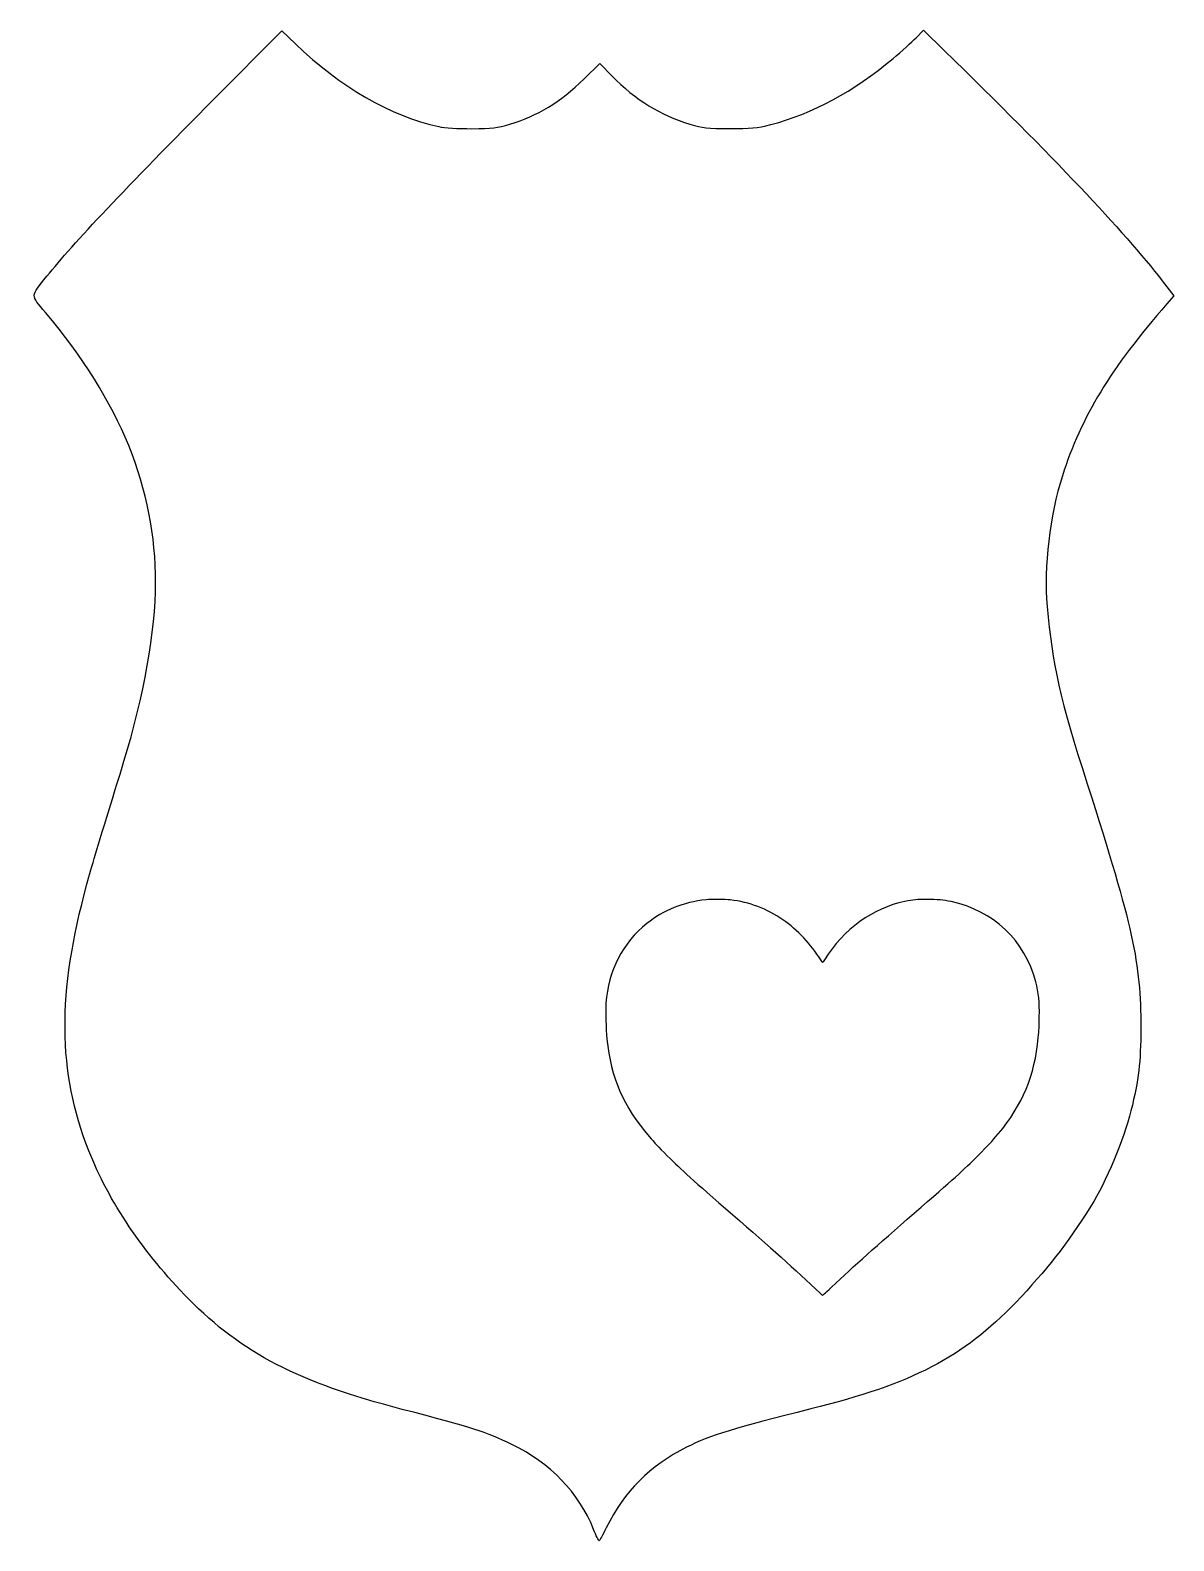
# Model space of a CAD drawing. Header units: centimetres. Extents: x -8.9 to 9.3, y -11.9 to 12.1.
import ezdxf

# ---------------------------------------------------------------- set-up
doc = ezdxf.new("R2010")
doc.units = ezdxf.units.CM
doc.header["$MEASUREMENT"] = 0
doc.layers.add('Layer 1', color=7, linetype='Continuous')

msp = doc.modelspace()

# ---------------------------------------------------------------- linework, layer by layer
at = {"layer": 'Layer 1'}
for points, knots in [([(5.35864, 12.12721), (5.35864, 12.12721), (5.24123, 12.00567), (5.24123, 12.00567), (5.24123, 12.00567), (5.17666, 11.93909), (5.01144, 11.79021), (4.87412, 11.67494), (4.87412, 11.67494), (4.25237, 11.153), (3.58565, 10.7928), (2.92943, 10.62487), (2.92943, 10.62487), (2.70004, 10.56617), (2.60864, 10.55766), (2.26632, 10.55872), (2.26632, 10.55872), (1.91566, 10.55981), (1.8424, 10.56804), (1.63711, 10.62983), (1.63711, 10.62983), (1.17126, 10.77004), (0.76918, 11.01827), (0.3977, 11.39629), (0.3977, 11.39629), (0.3977, 11.39629), (0.2034, 11.59473), (0.2034, 11.59473), (0.2034, 11.59473), (0.2034, 11.59473), (-0.04878, 11.35082), (-0.04878, 11.35082), (-0.04878, 11.35082), (-0.4364, 10.97508), (-0.78071, 10.76501), (-1.23196, 10.62983), (-1.23196, 10.62983), (-1.43252, 10.56975), (-1.51522, 10.55982), (-1.83471, 10.5579), (-1.83471, 10.5579), (-2.05384, 10.55658), (-2.26996, 10.57019), (-2.36388, 10.59097), (-2.36388, 10.59097), (-3.13382, 10.76133), (-3.92951, 11.22042), (-4.64922, 11.90893), (-4.64922, 11.90893), (-4.64922, 11.90893), (-4.86585, 12.11564), (-4.86585, 12.11564), (-4.86585, 12.11564), (-4.86585, 12.11564), (-5.94403, 11.03085), (-5.94403, 11.03085), (-5.94403, 11.03085), (-7.35918, 9.6064), (-8.18339, 8.73255), (-8.60888, 8.20559), (-8.60888, 8.20559), (-8.87357, 7.87777), (-8.8718, 7.9153), (-8.62955, 7.62681), (-8.62955, 7.62681), (-7.43334, 6.20231), (-6.87575, 4.83091), (-6.87586, 3.31741), (-6.87586, 3.31741), (-6.87591, 2.56274), (-7.06312, 1.50495), (-7.3794, 0.47645), (-7.3794, 0.47645), (-7.42465, 0.3293), (-7.50775, 0.05973), (-7.56378, -0.12217), (-7.56378, -0.12217), (-7.828, -0.97989), (-7.88322, -1.16411), (-7.97058, -1.48477), (-7.97058, -1.48477), (-8.44462, -3.22477), (-8.4357, -4.4698), (-7.94081, -5.73133), (-7.94081, -5.73133), (-7.62329, -6.54075), (-7.06875, -7.3648), (-6.35, -8.09522), (-6.35, -8.09522), (-5.49905, -8.95999), (-4.59967, -9.42453), (-2.94432, -9.8547), (-2.94432, -9.8547), (-1.81874, -10.1472), (-1.61846, -10.21143), (-1.19807, -10.41446), (-1.19807, -10.41446), (-0.58244, -10.71178), (-0.13616, -11.17566), (0.10418, -11.76962), (0.10418, -11.76962), (0.14391, -11.86781), (0.18245, -11.94886), (0.19017, -11.94904), (0.19017, -11.94904), (0.19789, -11.94923), (0.24947, -11.85677), (0.3051, -11.74399), (0.3051, -11.74399), (0.59462, -11.15703), (0.99545, -10.75394), (1.58585, -10.45663), (1.58585, -10.45663), (1.95363, -10.27142), (2.36316, -10.14576), (3.56278, -9.84809), (3.56278, -9.84809), (5.19002, -9.44431), (5.98143, -9.03265), (6.83038, -8.14897), (6.83038, -8.14897), (7.31768, -7.64174), (7.63862, -7.23103), (8.02762, -6.61521), (8.02762, -6.61521), (8.26007, -6.24723), (8.55447, -5.54644), (8.66593, -5.09634), (8.66593, -5.09634), (8.79014, -4.59472), (8.82178, -4.32653), (8.8222, -3.77342), (8.8222, -3.77342), (8.82299, -2.72765), (8.70286, -2.18028), (7.96809, 0.11596), (7.96809, 0.11596), (7.53889, 1.45727), (7.40992, 2.02852), (7.33061, 2.94121), (7.33061, 2.94121), (7.27547, 3.57574), (7.37024, 4.39308), (7.57287, 5.02563), (7.57287, 5.02563), (7.8739, 5.96538), (8.34495, 6.7399), (9.23975, 7.7682), (9.23975, 7.7682), (9.23975, 7.7682), (9.34806, 7.89305), (9.34806, 7.89305), (9.34806, 7.89305), (9.34806, 7.89305), (9.16285, 8.13366), (9.16285, 8.13366), (9.16285, 8.13366), (8.54106, 8.9371), (7.44347, 10.09666), (5.69102, 11.80309), (5.69102, 11.80309), (5.69102, 11.80309), (5.35864, 12.1272), (5.35864, 12.1272), (5.35864, 12.1272), (5.35864, 12.1272), (5.35864, 12.12721), (5.35864, 12.12721)], [0, 0, 0, 0, 0.02325581, 0.02325581, 0.02325581, 0.02325581, 0.04651163, 0.04651163, 0.04651163, 0.04651163, 0.06976744, 0.06976744, 0.06976744, 0.06976744, 0.09302326, 0.09302326, 0.09302326, 0.09302326, 0.11627907, 0.11627907, 0.11627907, 0.11627907, 0.13953488, 0.13953488, 0.13953488, 0.13953488, 0.1627907, 0.1627907, 0.1627907, 0.1627907, 0.18604651, 0.18604651, 0.18604651, 0.18604651, 0.20930233, 0.20930233, 0.20930233, 0.20930233, 0.23255814, 0.23255814, 0.23255814, 0.23255814, 0.25581395, 0.25581395, 0.25581395, 0.25581395, 0.27906977, 0.27906977, 0.27906977, 0.27906977, 0.30232558, 0.30232558, 0.30232558, 0.30232558, 0.3255814, 0.3255814, 0.3255814, 0.3255814, 0.34883721, 0.34883721, 0.34883721, 0.34883721, 0.37209302, 0.37209302, 0.37209302, 0.37209302, 0.39534884, 0.39534884, 0.39534884, 0.39534884, 0.41860465, 0.41860465, 0.41860465, 0.41860465, 0.44186047, 0.44186047, 0.44186047, 0.44186047, 0.46511628, 0.46511628, 0.46511628, 0.46511628, 0.48837209, 0.48837209, 0.48837209, 0.48837209, 0.51162791, 0.51162791, 0.51162791, 0.51162791, 0.53488372, 0.53488372, 0.53488372, 0.53488372, 0.55813953, 0.55813953, 0.55813953, 0.55813953, 0.58139535, 0.58139535, 0.58139535, 0.58139535, 0.60465116, 0.60465116, 0.60465116, 0.60465116, 0.62790698, 0.62790698, 0.62790698, 0.62790698, 0.65116279, 0.65116279, 0.65116279, 0.65116279, 0.6744186, 0.6744186, 0.6744186, 0.6744186, 0.69767442, 0.69767442, 0.69767442, 0.69767442, 0.72093023, 0.72093023, 0.72093023, 0.72093023, 0.74418605, 0.74418605, 0.74418605, 0.74418605, 0.76744186, 0.76744186, 0.76744186, 0.76744186, 0.79069767, 0.79069767, 0.79069767, 0.79069767, 0.81395349, 0.81395349, 0.81395349, 0.81395349, 0.8372093, 0.8372093, 0.8372093, 0.8372093, 0.86046512, 0.86046512, 0.86046512, 0.86046512, 0.88372093, 0.88372093, 0.88372093, 0.88372093, 0.90697674, 0.90697674, 0.90697674, 0.90697674, 0.93023256, 0.93023256, 0.93023256, 0.93023256, 0.95348837, 0.95348837, 0.95348837, 0.95348837, 1, 1, 1, 1]), ([(2.09021, -1.72621), (2.16761, -1.7266), (2.24415, -1.72931), (2.27955, -1.73365), (2.27955, -1.73365), (2.59101, -1.77189), (2.86467, -1.87559), (3.12126, -2.0528), (3.12126, -2.0528), (3.35123, -2.21163), (3.57019, -2.44355), (3.72319, -2.69028), (3.72319, -2.69028), (3.73739, -2.71318), (3.74981, -2.73162), (3.7513, -2.73162), (3.7513, -2.73162), (3.75279, -2.73162), (3.76679, -2.71259), (3.78189, -2.68863), (3.78189, -2.68863), (4.09067, -2.19857), (4.55124, -1.86401), (5.06099, -1.76011), (5.06099, -1.76011), (5.19426, -1.73294), (5.26023, -1.72704), (5.42148, -1.72704), (5.42148, -1.72704), (5.58497, -1.72704), (5.67164, -1.73486), (5.80182, -1.76177), (5.80182, -1.76177), (6.46869, -1.89961), (6.97966, -2.38417), (7.14871, -3.03921), (7.14871, -3.03921), (7.19543, -3.22025), (7.20939, -3.35649), (7.20576, -3.5998), (7.20576, -3.5998), (7.20343, -3.75581), (7.20077, -3.8067), (7.18922, -3.92888), (7.18922, -3.92888), (7.13167, -4.53762), (6.94103, -4.99603), (6.55091, -5.46346), (6.55091, -5.46346), (6.45192, -5.58206), (6.38705, -5.65135), (6.23093, -5.80742), (6.23093, -5.80742), (5.99224, -6.04604), (5.84293, -6.18165), (5.21063, -6.72933), (5.21063, -6.72933), (4.60394, -7.25483), (4.26259, -7.55959), (3.89515, -7.90507), (3.89515, -7.90507), (3.77502, -8.01802), (3.7529, -8.03841), (3.75128, -8.03819), (3.75128, -8.03819), (3.75053, -8.03808), (3.73557, -8.02483), (3.71821, -8.00842), (3.71821, -8.00842), (3.29968, -7.61285), (2.93173, -7.28259), (2.32253, -6.75496), (2.32253, -6.75496), (1.66317, -6.18388), (1.51638, -6.05091), (1.27825, -5.81321), (1.27825, -5.81321), (1.12761, -5.66284), (1.07829, -5.61108), (0.98804, -5.50563), (0.98804, -5.50563), (0.57644, -5.02472), (0.37995, -4.57083), (0.31583, -3.95203), (0.31583, -3.95203), (0.29914, -3.79093), (0.29127, -3.50027), (0.30012, -3.37904), (0.30012, -3.37904), (0.33764, -2.86496), (0.56641, -2.41951), (0.95248, -2.10987), (0.95248, -2.10987), (1.21705, -1.89767), (1.5322, -1.77194), (1.89837, -1.73201), (1.89837, -1.73201), (1.93491, -1.72803), (2.01279, -1.72583), (2.09019, -1.72622), (2.09019, -1.72622), (2.09019, -1.72622), (2.09021, -1.72621), (2.09021, -1.72621)], [0, 0, 0, 0, 0.03703704, 0.03703704, 0.03703704, 0.03703704, 0.07407407, 0.07407407, 0.07407407, 0.07407407, 0.11111111, 0.11111111, 0.11111111, 0.11111111, 0.14814815, 0.14814815, 0.14814815, 0.14814815, 0.18518519, 0.18518519, 0.18518519, 0.18518519, 0.22222222, 0.22222222, 0.22222222, 0.22222222, 0.25925926, 0.25925926, 0.25925926, 0.25925926, 0.2962963, 0.2962963, 0.2962963, 0.2962963, 0.33333333, 0.33333333, 0.33333333, 0.33333333, 0.37037037, 0.37037037, 0.37037037, 0.37037037, 0.40740741, 0.40740741, 0.40740741, 0.40740741, 0.44444444, 0.44444444, 0.44444444, 0.44444444, 0.48148148, 0.48148148, 0.48148148, 0.48148148, 0.51851852, 0.51851852, 0.51851852, 0.51851852, 0.55555556, 0.55555556, 0.55555556, 0.55555556, 0.59259259, 0.59259259, 0.59259259, 0.59259259, 0.62962963, 0.62962963, 0.62962963, 0.62962963, 0.66666667, 0.66666667, 0.66666667, 0.66666667, 0.7037037, 0.7037037, 0.7037037, 0.7037037, 0.74074074, 0.74074074, 0.74074074, 0.74074074, 0.77777778, 0.77777778, 0.77777778, 0.77777778, 0.81481481, 0.81481481, 0.81481481, 0.81481481, 0.85185185, 0.85185185, 0.85185185, 0.85185185, 0.88888889, 0.88888889, 0.88888889, 0.88888889, 0.92592593, 0.92592593, 0.92592593, 0.92592593, 1, 1, 1, 1])]:
    msp.add_open_spline(points, degree=3, knots=knots, dxfattribs=at)

doc.saveas('drawing.dxf')
